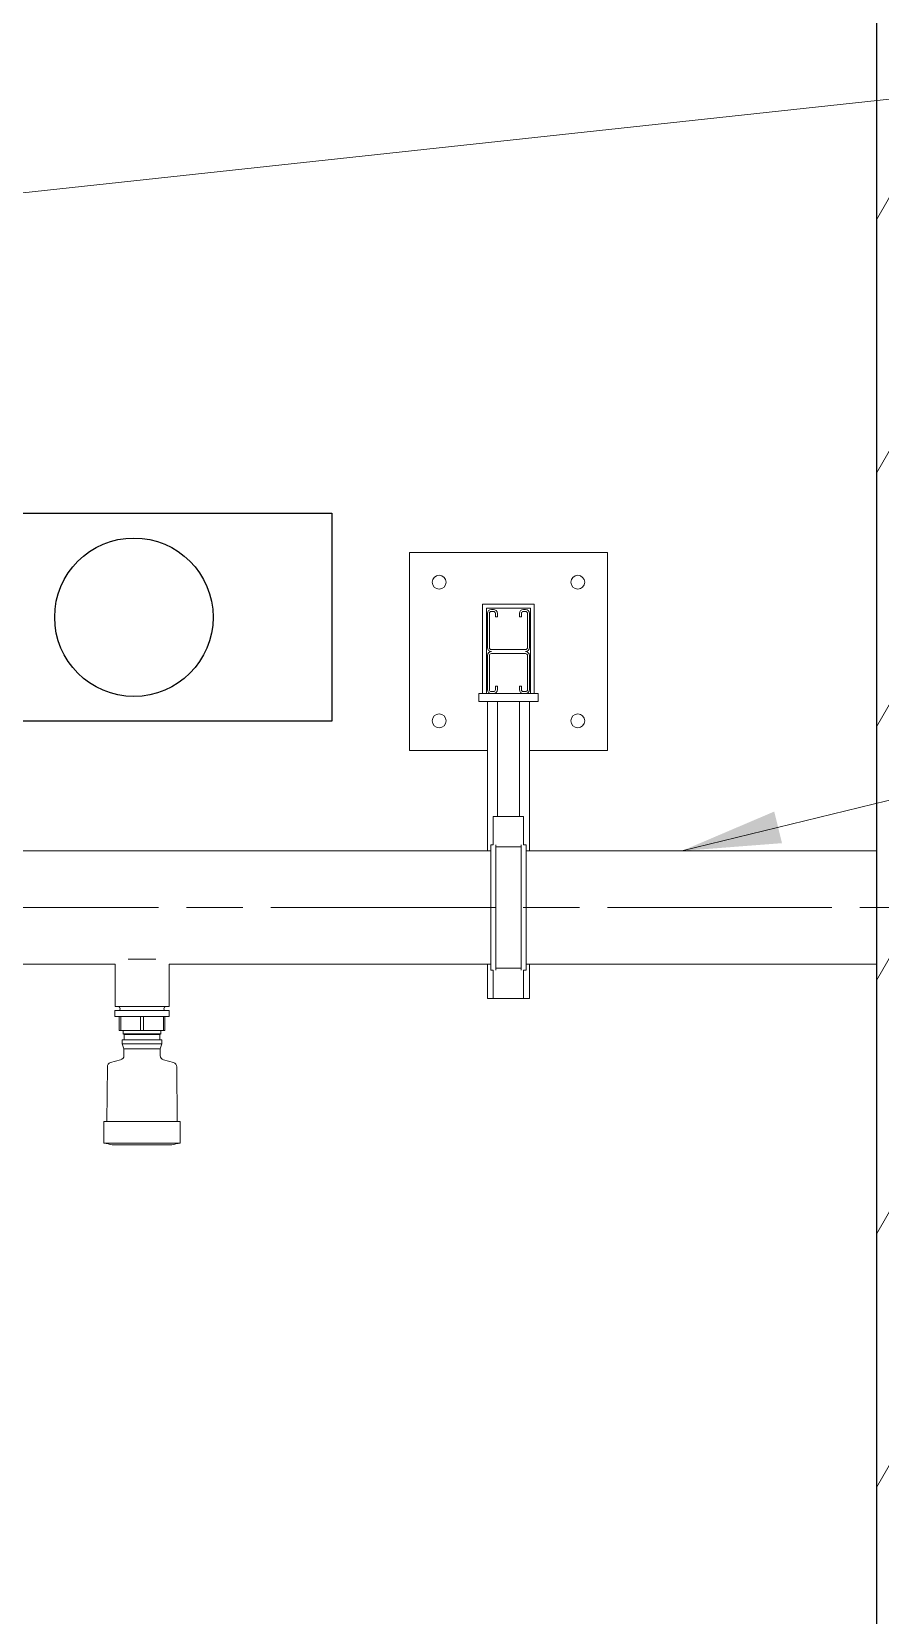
# Model space of a CAD drawing. Header units: millimetres. Extents: x -4172 to 126100, y -2 to 142133.
# Drawn here: x 93562 to 95704, y 7198 to 11197 of the extents above; entities that cross this region are included whole.
import ezdxf

# ---------------------------------------------------------------- set-up
doc = ezdxf.new("R2010")
doc.units = ezdxf.units.MM
doc.header["$LTSCALE"] = 100
doc.linetypes.add('CHAIN', pattern=[0.3543, 0.2362, -0.0295, 0.0591, -0.0295])
for name, color, linetype, lineweight in [('Hatch', 7, 'Continuous', 18), ('Symbol', 7, 'Continuous', 18), ('Visible', 7, 'Continuous', 25)]:
    doc.layers.add(name, color=color, linetype=linetype, lineweight=lineweight)
doc.layers.add('P_Biomass (BM)', color=150, linetype='Continuous', lineweight=18, true_color=0x007fff)
doc.styles.add('Title', font='arial.ttf')
doc.dimstyles.new('Default - Method 2a$7', dxfattribs={"dimscale": 100, "dimtxt": 3, "dimasz": 2.5, "dimexe": 3, "dimexo": 0.5, "dimgap": 0.7, "dimtad": 0, "dimtoh": 1, "dimdec": 1, "dimrnd": 1e-08, "dimtxsty": 'Title', "dimcen": 0.09, "dimdle": 10, "dimclrd": 256, "dimclre": 256, "dimclrt": 7, "dimazin": 2, "dimtfac": 0.833333, "dimtdec": 1, "dimtmove": 0, "dimatfit": 3, "dimfxl": 1, "dimtolj": 1, "dimlwd": -1, "dimlwe": -1, "dimarcsym": 0})

# ---------------------------------------------------------------- blocks, each defined once
blk = doc.blocks.new('Balloon49')
at = {"layer": 'Symbol'}
blk.add_line((925.648, 106.845), (995.321, 114.383), dxfattribs=at)

msp = doc.modelspace()

# ---------------------------------------------------------------- hatches: boundary and pattern name
at = {"layer": 'Hatch'}
h = msp.add_hatch(dxfattribs=at)
h.set_pattern_fill('ANSI31', color=256, scale=2540, angle=15.27591, style=0)
h.set_pattern_definition([(60.2759, (0, 0), (-275.7243, 157.4241), [])])
h.paths.add_polyline_path([(82695, 14291.54), (82695, 3968.04), (95945, 3968.04), (95945, 14291.54), (95695, 14291.54), (95695, 4218.04), (82945, 4218.04), (82945, 14291.54)])

# ---------------------------------------------------------------- linework, layer by layer
at = {"layer": 'P_Biomass (BM)'}
for p, q in [((95015.47, 9881.41), (94515.47, 9881.41)), ((94515.47, 9881.41), (94515.47, 9381.41)), ((95015.47, 9381.41), (95015.47, 9881.41)), ((94700.1, 9750.91), (94700.1, 9525.16)), ((94830.85, 9750.91), (94700.1, 9750.91)), ((94710.1, 9525.16), (94710.1, 9740.91)), ((94710.1, 9740.91), (94820.85, 9740.91)), ((94712.35, 9641.41), (94712.35, 9727.66)), ((94717.35, 9727.66), (94717.35, 9641.41)), ((94722.35, 9737.66), (94727.6, 9737.66)), ((94727.6, 9732.66), (94722.35, 9732.66)), ((94732.6, 9718.91), (94732.6, 9727.66)), ((94737.6, 9718.91), (94732.6, 9718.91)), ((94737.6, 9727.66), (94737.6, 9718.91)), ((94793.35, 9718.91), (94793.35, 9727.66)), ((94798.35, 9718.91), (94793.35, 9718.91)), ((94798.35, 9727.66), (94798.35, 9718.91)), ((94803.35, 9737.66), (94808.6, 9737.66)), ((94808.6, 9732.66), (94803.35, 9732.66)), ((94813.6, 9641.41), (94813.6, 9727.66)), ((94818.6, 9727.66), (94818.6, 9641.41)), ((94820.85, 9740.91), (94820.85, 9525.16)), ((94830.85, 9525.16), (94830.85, 9750.91)), ((94712.35, 9535.16), (94712.35, 9621.41)), ((94717.35, 9621.41), (94717.35, 9535.16)), ((94722.35, 9636.41), (94808.6, 9636.41)), ((94808.6, 9626.41), (94722.35, 9626.41)), ((94813.6, 9535.16), (94813.6, 9621.41)), ((94818.6, 9621.41), (94818.6, 9535.16)), ((94690.47, 9525.16), (94690.47, 9505.16)), ((94722.35, 9525.16), (94690.47, 9525.16)), ((94722.35, 9530.16), (94727.6, 9530.16)), ((94727.6, 9525.16), (94722.35, 9525.16)), ((94803.35, 9525.16), (94727.6, 9525.16)), ((94732.6, 9543.91), (94737.6, 9543.91)), ((94732.6, 9535.16), (94732.6, 9543.91)), ((94737.6, 9543.91), (94737.6, 9535.16)), ((94793.35, 9543.91), (94798.35, 9543.91)), ((94793.35, 9535.16), (94793.35, 9543.91)), ((94798.35, 9543.91), (94798.35, 9535.16)), ((94803.35, 9530.16), (94808.6, 9530.16)), ((94808.6, 9525.16), (94803.35, 9525.16)), ((94840.47, 9525.16), (94808.6, 9525.16)), ((94840.47, 9525.16), (94840.47, 9505.16)), ((94840.47, 9505.16), (94690.47, 9505.16)), ((94712.35, 9505.16), (94712.35, 9128.03)), ((94737.6, 9505.16), (94737.6, 9215.16)), ((94793.35, 9505.16), (94793.35, 9215.16)), ((94818.6, 9505.16), (94818.6, 9128.03)), ((94515.47, 9381.41), (94712.35, 9381.41)), ((94818.6, 9381.41), (95015.47, 9381.41)), ((94727.35, 9215.16), (94727.35, 9143.31)), ((94803.6, 9215.16), (94727.35, 9215.16)), ((94803.6, 9143.31), (94803.6, 9215.16)), ((92715.47, 9128.03), (94721.1, 9128.03)), ((94721.1, 9143.6), (94721.1, 8826.72)), ((94727.35, 9143.6), (94721.1, 9143.6)), ((94733.6, 9143.31), (94733.6, 8827.01)), ((94733.6, 9138.29), (94797.35, 9138.29)), ((94797.35, 9143.31), (94797.35, 8827.01)), ((94809.85, 9143.6), (94803.6, 9143.6)), ((94809.85, 9143.6), (94809.85, 8826.72)), ((94809.85, 9128.03), (95695, 9128.03)), ((93025.85, 8842.28), (93772.35, 8842.28)), ((93772.35, 8842.28), (93772.35, 8734.78)), ((93805.46, 8854.78), (93875.48, 8854.78)), ((93908.6, 8842.28), (93908.6, 8734.78)), ((93908.6, 8842.28), (94721.1, 8842.28)), ((94712.35, 8842.28), (94712.35, 8755.16)), ((94809.85, 8842.28), (95695, 8842.28)), ((94818.6, 8842.28), (94818.6, 8755.16)), ((94721.1, 8826.72), (94727.35, 8826.72)), ((94727.35, 8827.01), (94727.35, 8755.16)), ((94733.6, 8832.03), (94797.35, 8832.03)), ((94803.6, 8755.16), (94803.6, 8827.01)), ((94803.6, 8826.72), (94809.85, 8826.72)), ((93771.72, 8724.78), (93909.22, 8724.78)), ((93771.72, 8724.78), (93771.72, 8709.78)), ((93772.35, 8734.78), (93908.6, 8734.78)), ((93783.39, 8733.31), (93781.92, 8734.78)), ((93897.55, 8733.31), (93899.02, 8734.78)), ((93909.22, 8724.78), (93909.22, 8709.78)), ((94712.35, 8755.16), (94722.35, 8755.16)), ((94727.35, 8755.16), (94722.35, 8755.16)), ((94727.35, 8755.16), (94803.6, 8755.16)), ((94808.6, 8755.16), (94803.6, 8755.16)), ((94808.6, 8755.16), (94818.6, 8755.16)), ((93771.72, 8709.78), (93909.22, 8709.78)), ((93782.97, 8709.78), (93782.97, 8674.78)), ((93786.65, 8674.78), (93786.65, 8709.78)), ((93836.79, 8709.78), (93836.79, 8674.78)), ((93844.15, 8674.78), (93844.15, 8709.78)), ((93894.29, 8709.78), (93894.29, 8674.78)), ((93897.97, 8674.78), (93897.97, 8709.78)), ((93782.97, 8674.78), (93786.65, 8674.78)), ((93836.79, 8674.78), (93786.65, 8674.78)), ((93790.16, 8651.01), (93890.78, 8651.01)), ((93790.16, 8651.01), (93790.16, 8640.68)), ((93790.16, 8640.68), (93890.78, 8640.68)), ((93794.85, 8627.8), (93790.16, 8640.68)), ((93792.97, 8674.78), (93792.97, 8666.23)), ((93792.97, 8666.23), (93887.97, 8666.23)), ((93795.47, 8664.78), (93792.97, 8666.23)), ((93795.47, 8664.78), (93885.47, 8664.78)), ((93795.47, 8664.78), (93795.47, 8651.01)), ((93836.79, 8674.78), (93844.15, 8674.78)), ((93894.29, 8674.78), (93844.15, 8674.78)), ((93885.47, 8664.78), (93887.97, 8666.23)), ((93885.47, 8664.78), (93885.47, 8651.01)), ((93886.1, 8627.8), (93890.78, 8640.68)), ((93887.97, 8674.78), (93887.97, 8666.23)), ((93890.78, 8651.01), (93890.78, 8640.68)), ((93894.29, 8674.78), (93897.97, 8674.78)), ((93786.51, 8600.24), (93761.28, 8593.48)), ((93794.85, 8627.8), (93886.1, 8627.8)), ((93794.85, 8627.8), (93794.85, 8611.11)), ((93886.1, 8627.8), (93886.1, 8611.11)), ((93894.43, 8600.24), (93919.66, 8593.48)), ((93752.94, 8582.72), (93751.74, 8444.76)), ((93928, 8582.72), (93929.2, 8444.76)), ((93744.29, 8444.76), (93936.65, 8444.76)), ((93744.29, 8444.76), (93744.29, 8389.85)), ((93936.65, 8444.76), (93936.65, 8389.85)), ((93744.29, 8389.85), (93936.65, 8389.85)), ((93765.51, 8386.16), (93915.43, 8386.16))]:
    msp.add_line(p, q, dxfattribs=at)
at = {"layer": 'P_Biomass (BM)', "linetype": 'CHAIN', "ltscale": 23.990969}
msp.add_line((92465.47, 8985.16), (97315, 8985.16), dxfattribs=at)
at = {"layer": 'P_Biomass (BM)'}
for centre in [(94590.47, 9806.41), (94940.47, 9806.41), (94590.47, 9456.41), (94940.47, 9456.41)]:
    msp.add_circle(centre, 17.5, dxfattribs=at)
for centre, radius, start, end in [((94722.35, 9727.66), 10, 90, 180), ((94722.35, 9727.66), 5, 90, 180), ((94727.6, 9727.66), 10, 0, 90), ((94727.6, 9727.66), 5, 0, 90), ((94803.35, 9727.66), 10, 90, 180), ((94803.35, 9727.66), 5, 90, 180), ((94808.6, 9727.66), 10, 0, 90), ((94808.6, 9727.66), 5, 0, 90), ((94722.35, 9641.41), 10, 180, 270), ((94722.35, 9641.41), 5, 180, 270), ((94808.6, 9641.41), 10, 270, 0), ((94808.6, 9641.41), 5, 270, 0), ((94722.35, 9621.41), 10, 90, 180), ((94722.35, 9621.41), 5, 90, 180), ((94808.6, 9621.41), 10, 0, 90), ((94808.6, 9621.41), 5, 0, 90), ((94722.35, 9535.16), 10, 180, 270), ((94722.35, 9535.16), 5, 180, 270), ((94727.6, 9535.16), 10, 270, 0), ((94727.6, 9535.16), 5, 270, 0), ((94803.35, 9535.16), 10, 180, 270), ((94803.35, 9535.16), 5, 180, 270), ((94808.6, 9535.16), 5, 270, 0), ((94808.6, 9535.16), 10, 270, 0), ((93778.97, 8728.89), 6.25, 318.89708, 45), ((93901.97, 8728.89), 6.25, 135, 221.10292), ((93783.6, 8611.11), 11.25, 285, 0), ((93897.35, 8611.11), 11.25, 180, 255), ((93764.19, 8582.62), 11.25, 105, 179.5), ((93916.75, 8582.62), 11.25, 0.5, 75), ((93840.47, 8880.51), 500, 258.90946, 261.37723), ((93840.47, 9885.75), 1500, 268.65603, 271.34397), ((93840.47, 8880.51), 500, 278.62277, 281.09054)]:
    msp.add_arc(centre, radius, start, end, dxfattribs=at)
at = {"layer": 'Visible'}
for p, q in [((95695, 14291.54), (95695, 4218.04)), ((92491.25, 9980.54), (94320, 9980.54)), ((94320, 9980.54), (94320, 9455.54)), ((94320, 9455.54), (92456.44, 9455.54))]:
    msp.add_line(p, q, dxfattribs=at)
msp.add_circle((93820, 9718.04), 200, dxfattribs=at)

# ---------------------------------------------------------------- block references
at = {"layer": 'Symbol', "xscale": 100, "yscale": 100, "zscale": 100}
msp.add_blockref('Balloon49', (0, 0), dxfattribs=at)

# ---------------------------------------------------------------- leaders
at = {"layer": 'Symbol', "annotation_type": 0, "has_hookline": 1, "hookline_direction": 0, "text_width": 4612.76}
msp.add_leader([(95203.47, 9128.03), (96032.12, 9330.78), (100139.83, 9813.12)], dimstyle='Default - Method 2a$7', override={"dimgap": 0, "dimtad": 1}, dxfattribs=at)

doc.saveas('drawing.dxf')
